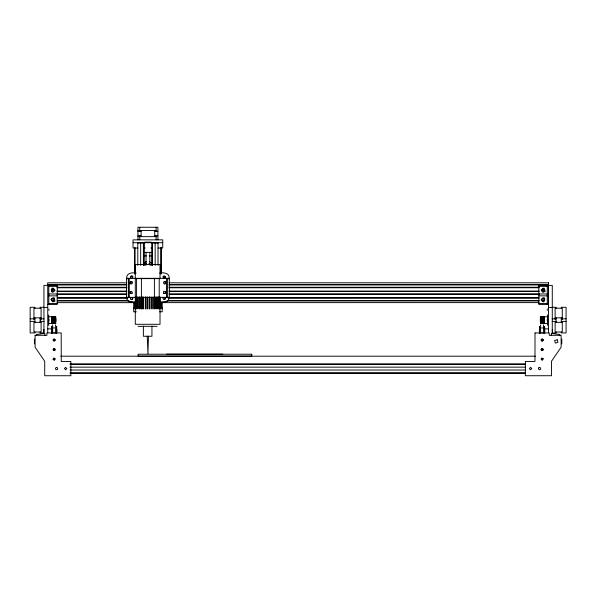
<?xml version="1.0" encoding="UTF-8"?>
<svg xmlns="http://www.w3.org/2000/svg" width="603" height="603" viewBox="0 0 603 603"><rect width="100%" height="100%" fill="white"/><g stroke="black" fill="none" stroke-linecap="round" stroke-linejoin="round"><path stroke-width="0.9" d="M548.474 302.608L548.474 300.965M548.474 300.475L548.474 298.161M548.474 297.671L548.474 287.744M548.474 287.254L548.474 282.792L169.157 282.822M535.019 332.931L534.974 361.461L525.379 361.461L525.371 375.737L551.519 375.722L551.519 361.227L561.129 347.192L561.129 335.306L549.288 335.306L549.288 332.931L535.019 332.946M539.662 327.06L539.662 327.881M51.722 326.841L51.722 332.984M51.722 326.932L51.722 326.766M56.554 327.881L56.554 327.06M544.501 328.16L544.501 327.633M52.695 332.75L52.695 333.255L52.68 324.859M52.695 327.399L52.695 328.386M143.778 265.486L143.989 242.979L137.793 242.979M152.227 265.486L152.431 242.979L152.431 265.486M149.544 263.948L149.182 263.745L149.853 264.725L150.546 264.544L150.124 265.041M55.303 318.497C52.235 320.238 49.989 316.1 55.303 317.924M148.459 336.248L147.954 353.75L147.215 336.248M55.303 319.077L52.469 319.077L51.994 318.527M132.871 298.425L132.426 297.385M55.303 320.11L52.137 320.072L52.469 319.077M54.963 339.61L54.918 340.589L54.089 341.004L53.268 340.491L53.313 339.527L54.142 339.09L54.971 339.625M544.23 318.527C542.723 320.246 546.522 320.547 540.914 320.11M51.775 290.171C55.016 285.43 54.33 295.199 51.798 289.96M53.742 298.764C55.159 304.372 48.346 297.43 53.893 298.907M542.753 291.317L542.436 291.166A1.025 1.025 0 0 1 542.18 290.925C541.019 286.855 546.944 290.917 542.723 291.302M542.753 300.822L542.436 300.678A1.025 1.025 0 0 1 542.18 300.437C541.012 296.352 546.959 300.422 542.723 300.814M540.914 316.974C545.444 315.113 544.999 320.336 540.914 318.497M163.006 297.92L163.3 299.163L164.37 299.487L165.282 298.666L165.049 297.558L165.056 299.073M52.446 322.688L51.971 323.102M540.914 318.203L543.748 318.203L544.23 317.502L540.914 317.502L543.763 317.449M540.914 322.017C544.305 321.015 545.775 324.045 540.914 323.125M51.971 317.103L52.484 317.751M162.207 307.538L161.875 308.352M51.104 299.344C54.428 307.319 56.946 293.103 51.119 299.276M55.303 322.349L51.971 322.349L52.461 320.11M52.438 321.693L55.303 321.693M544.238 316.974L543.748 317.924L540.914 317.924M51.971 323.434L52.446 322.047L51.971 322.341M543.785 322.726L544.245 323.389L543.77 322.469M132.343 278.141L132.871 277.267L132.562 276.355M130.979 297.354C129.17 298.756 132.539 300.671 132.864 298.447M130.549 297.965L130.693 298.967A1.236 1.236 0 0 0 130.926 299.224L131.454 299.472M53.2 359.358L53.848 358.167L55.039 358.823L54.391 360.014L53.2 359.358L53.456 358.393L54.398 358.197L55.039 358.875L54.76 359.803L53.825 360.014L53.185 359.328M165.011 283.938L165.101 283.892A1.236 1.236 0 0 0 165.388 283.681L165.539 282.181A1.025 1.025 0 0 0 165.305 281.925C162.38 280.403 163.534 285.912 165.599 283.402M163.782 293.277C169.586 293.623 161.416 288.264 163.986 293.42M165.644 283.297L165.456 282.091M165.644 292.817L165.531 291.701A1.025 1.025 0 0 0 165.305 291.445M163.029 297.852L163.428 297.354M130.587 297.852L130.874 297.445M130.263 282.189L130.331 283.598L131.808 283.892A1.244 1.244 0 0 0 132.163 283.598C133.632 281.541 129.336 280.908 130.158 283.304M130.263 291.701L130.331 293.126A1.236 1.236 0 0 0 130.587 293.36C134.65 294.166 130.21 288.641 130.158 292.809M144.969 265.056L145.798 264.054A3.294 3.294 0 0 1 146.341 263.692M165.591 292.922L165.38 293.201A1.236 1.236 0 0 1 165.109 293.42L164.084 293.457M51.918 299.111L51.979 299.013A1.025 1.025 0 0 1 52.212 298.756L52.408 298.621M52.092 323.035L55.303 323.027M36.308 334.461L44.893 333.414L44.886 335.705M53.17 349.393L53.682 348.715M145.647 265.222L145.722 264.152M52.355 322.831L51.971 323.283L55.303 323.306L51.971 323.246M543.77 317.615L544.245 317.103M130.338 282.091L131.71 281.752M543.748 317.909L544.23 317.502M164.272 278.33C167.694 276.845 161.762 274.478 163.209 277.908A1.236 1.236 0 0 0 163.405 278.141M145.813 264.069L146.363 264.446M164.883 299.224L164.137 299.51M145.037 262.282L143.898 263.307A5.125 5.125 0 0 1 144.63 262.584L146.431 261.612L145.481 262.019M53.539 291.226L53.637 291.166A1.025 1.025 0 0 0 53.901 290.925M53.539 300.739L53.637 300.678A1.025 1.025 0 0 0 53.901 300.437M132.245 299.359L132.441 299.224A1.236 1.236 0 0 0 132.675 298.967M52.408 289.116L52.235 289.229A1.025 1.025 0 0 0 51.979 289.508M131.71 293.457L130.21 292.922M163.677 276.053L164.883 276.234M542.647 289.063L543.107 288.973M132.321 276.151C128.936 274.847 132.261 280.176 130.587 277.606M132.75 301.794L130.64 301.794M164.197 281.714L165.199 281.857M131.454 275.986L130.926 276.234A1.236 1.236 0 0 0 130.693 276.491L130.549 277.501M54.489 348.707L53.531 348.828L53.17 349.732L53.742 350.464L54.692 350.343L55.054 349.439L54.489 348.707L54.873 350.147L53.373 350.177M543.107 291.37L543.446 291.317A1.168 1.168 0 0 0 543.77 291.166M543.107 300.874L543.446 300.822A1.168 1.168 0 0 0 543.77 300.678M137.944 230.519L156.343 230.519M137.944 231.341L141.094 231.341M154.767 231.341L157.918 231.341M137.944 235.826L141.094 235.826M154.767 235.826L157.918 235.826M137.944 236.647L156.343 236.655M144.599 242.157L151.263 242.157M133.029 242.708L162.742 242.708M151.828 242.979L158.024 242.979M137.793 248.037L133.029 248.037L133.029 239.851L162.742 239.851L162.742 248.037L158.024 248.037M143.62 248.037L145.383 248.037M150.923 248.037L151.82 248.037M144.599 252.356L151.263 252.356M143.672 255.906L146.476 255.906M149.28 255.906L152.092 255.906M136.248 273.091C132.419 272.111 125.16 273.257 127.007 278.978M159.614 273.091C163.443 272.111 170.702 273.257 168.855 278.978M135.298 278.624L160.021 278.624L160.021 264.521L135.298 264.521L135.298 324.293L160.021 324.293L160.014 297.06M126.803 282.822L47.735 282.83L47.735 284.985L126.803 284.978M47.735 284.48L126.803 284.473M169.157 284.473L548.474 284.45M169.157 284.97L548.474 284.948M48.79 286.357L57.247 286.357M538.833 286.357L547.29 286.357M57.149 287.284L126.803 287.277M169.157 287.277L539.059 287.254M57.149 287.774L126.803 287.767M169.157 287.767L539.059 287.744M57.149 291.091L126.803 291.091M169.157 291.083L539.059 291.061M543.77 291.061L545.647 291.061M57.149 291.581L126.803 291.581M169.157 291.573L539.059 291.55M57.149 293.887L126.803 293.887M169.157 293.88L539.059 293.857M48.79 293.985L57.247 293.985M538.833 293.985L547.29 293.985M57.149 294.377L126.803 294.37M169.157 294.37L539.059 294.347M48.79 295.862L57.247 295.862M538.833 295.862L547.29 295.862M57.149 297.701L127.746 297.701M168.214 297.694L539.059 297.671M57.149 298.191L127.746 298.184M168.214 298.184L539.059 298.161M57.149 300.505L127.746 300.498M168.214 300.498L539.059 300.475M53.388 300.995L55.265 300.995M57.149 300.995L128.68 300.987M167.272 300.987L539.059 300.965M136.248 302.095C132.939 302.774 125.748 302.382 127.007 297.113M159.614 302.095C162.923 302.774 170.114 302.382 168.855 297.113M57.149 302.638L134.333 302.638M161.627 302.631L539.059 302.608M48.79 303.49L57.247 303.49M538.833 303.49L547.29 303.49M47.743 304.432L57.247 304.432L57.247 285.415L43.936 285.4L43.936 333.414M44.102 307.281L40.137 307.281L40.137 308.208M552.122 307.281L556.079 307.281L556.079 308.208M43.936 307.507L47.743 307.507M548.481 307.507L552.28 307.507M133.685 308.45L136.203 308.45M159.689 308.45L162.215 308.45M135.441 308.834L135.441 297.06M136.768 308.834L136.798 297.06M159.644 308.834L159.644 297.06M159.878 308.834L159.878 297.06M136.353 311.781L133.685 311.781L133.685 301.786M159.591 311.781L162.215 311.781L162.215 301.794M48.707 316.748L55.303 316.779L55.303 323.434L48.707 323.427M547.509 316.748L540.914 316.794L540.914 323.434L547.509 323.427M51.986 316.907L55.303 316.974M52.461 317.464L51.971 316.801L52.461 317.412L55.303 317.487M51.986 317.502L55.303 317.615L51.986 317.645M540.914 317.645L544.23 317.645M52.476 318.203L55.303 318.203M51.986 318.686L55.303 318.701M540.914 318.701L544.238 318.686M30.15 318.814L34.906 318.814M40.137 318.814L44.102 318.814M552.122 318.814L556.079 318.814M561.31 318.814L566.074 318.814M540.914 319.077L543.748 319.077M51.979 319.741L55.303 319.688M540.914 319.741L544.238 319.741M51.979 319.952L55.303 319.952M540.914 319.952L544.245 319.952M52.453 320.736L55.303 320.736M540.914 320.736L544.245 321.03L540.914 321.037M51.971 321.037L55.303 321.143M51.971 321.233L55.303 321.233M540.914 321.233C545.233 321.557 543.039 320.17 544.245 322.168M30.15 321.399L34.906 321.399M40.137 321.399L44.102 321.399M552.122 321.399L556.079 321.399M561.31 321.399L566.074 321.399M540.914 321.693L543.778 321.693M52.446 322.017L55.303 322.017M51.971 322.19L55.303 322.19M540.914 322.19L544.245 322.19M540.914 322.349L544.245 322.349L543.778 322.017M52.438 322.409L55.303 322.409M540.914 322.409L543.785 322.409M52.438 322.597L55.303 322.597M540.914 322.597L543.785 322.597L544.245 323.102M544.245 323.246L540.914 323.246L544.245 323.306L543.816 322.635M138.14 326.336L157.157 326.336M47.743 328.876L51.534 328.876M548.481 328.876L544.69 328.876L544.69 332.2M44.102 332.939L40.137 332.939L40.137 332.004M552.122 332.939L556.079 332.939L556.079 332.004M166.639 354.18L222.801 354.18M60.767 356.2L535.464 356.2M70.054 363.835L525.228 363.835M70.054 364.438L525.228 364.438M70.054 367.152L525.228 367.152M70.054 370.031L525.228 370.031M70.054 372.744L525.228 372.744M70.054 373.347L525.228 373.347M52.974 288.973L53.411 289.056M52.974 298.485L53.411 298.56M52.943 291.37L52.627 291.317A1.168 1.168 0 0 1 52.31 291.166M52.974 300.874L52.627 300.822A1.168 1.168 0 0 1 52.31 300.678M163.993 278.33L163.466 278.141M163.066 301.794L164.476 301.93A3.731 3.731 0 0 0 165.177 301.794M130.904 283.983L130.587 283.832A1.236 1.236 0 0 1 130.331 283.598L130.21 283.41M149.469 261.612L152.303 263.722L151.263 262.584M146.084 264.122L145.76 264.385M543.665 289.116L543.861 289.244A1.025 1.025 0 0 1 544.102 289.508L544.162 289.606M543.665 298.621L543.861 298.756A1.025 1.025 0 0 1 544.102 299.013L544.162 299.111M129.977 301.523L129.389 301.123M131.914 281.857L131.997 281.925A1.281 1.281 0 0 1 132.238 282.181M132.343 276.159L132.502 276.287A1.236 1.236 0 0 1 132.675 276.491L132.848 276.92M134.152 308.472L133.678 307.538M150.049 264.054L150.501 264.529M150.516 264.521L150.878 265.056M559.908 334.461L551.323 333.414L551.338 335.705M165.237 276.687L165.049 277.908A1.236 1.236 0 0 1 164.792 278.141M541.991 290.631L541.901 290.171M543.529 333.255L543.544 324.859M544.501 332.984L544.501 326.766M51.722 328.16L51.722 327.633L51.722 333.263M562.275 319.665L562.275 308.208L555.122 308.208L555.122 319.665M561.8 339.127L561.8 343.883M561.31 308.208L561.31 307.281L566.074 307.281L566.074 332.939L561.31 332.939L561.31 332.004M561.31 322.334L561.31 317.887L562.275 317.887L555.129 317.864L556.079 317.887L556.079 322.334M559.908 335.087L559.908 335.585M552.325 329.359L552.325 331.725M552.28 333.414L552.28 285.4L548.481 285.4L548.481 332.75M548.474 282.799L548.474 283.448M547.509 314.879L547.509 325.341M547.26 285.415L547.26 304.432M547.29 308.985L547.29 310.387M547.29 319.409L547.29 320.811M544.645 326.291L544.645 333.286M544.26 316.748L544.245 323.434M542.074 327.399L542.074 328.386M542.074 332.75L542.074 333.255M540.846 316.748L540.846 323.427M540.635 324.859L540.635 333.255M540.416 316.748L540.416 323.427M540.348 318.919L540.348 321.301M539.655 326.766L539.655 333.263M539.534 326.291L539.534 333.286M539.489 328.967L539.489 332.178M539.361 329.359L539.361 331.725M167.415 278.33L167.415 297.354M166.511 278.33L166.511 297.354M161.34 247.667L161.34 273.928M161.34 301.862L161.34 308.63L160.737 308.63L160.737 302.065M160.737 247.667L160.737 273.928M159.456 297.06L159.456 308.834L159.35 297.06M159.215 278.33L159.215 297.354M158.589 297.06L158.589 308.834L158.483 297.06M158.024 242.708L158.024 265.486M157.918 239.851L157.918 227.263L137.944 227.263L137.944 239.851M157.428 297.06L157.428 308.834L157.277 297.06M156.448 297.06L156.448 308.834M156.102 227.263L156.102 231.341M156.102 235.826L156.102 239.851M155.981 297.06L155.981 308.834L155.657 297.06M155.152 242.979L155.152 265.486M154.767 230.519L154.767 236.655M154.647 297.06L154.647 308.834M154.398 278.33L154.398 297.354M154.217 297.06L154.217 308.834L153.78 308.834L153.78 297.06M152.182 297.06L152.182 308.834L151.745 308.834L151.745 297.06M151.941 326.155L151.941 336.248L143.378 336.248L143.378 326.155M151.82 242.708L151.828 265.486M149.996 297.06L149.996 308.834L149.582 308.834L149.582 297.06M149.83 252.665L149.83 264.853M149.303 297.06L149.303 308.834M147.856 297.06L147.856 308.834L147.464 308.834L147.464 297.06M146.032 252.665L146.032 264.853M146.016 297.06L146.016 308.834M145.73 297.06L145.73 308.834L145.331 308.834L145.331 297.06M143.996 242.708L143.989 265.486M143.582 297.06L143.582 308.834L143.13 308.834L143.13 297.06M143.386 242.979L143.386 265.486M142.67 297.06L142.67 308.834M141.991 297.06L141.991 308.834M141.524 297.06L141.524 308.834L141.125 308.834L141.125 297.06M141.396 278.33L141.396 297.354M141.094 230.519L141.094 236.655M140.665 242.979L140.665 265.486M140.077 297.06L140.077 308.834M139.768 227.263L139.768 231.341M139.768 235.826L139.768 239.851M139.647 297.06L139.647 308.834L139.361 297.06M138.034 297.06L138.034 308.834L137.891 297.06M137.793 242.708L137.793 265.486M136.76 297.06L136.76 308.834M136.587 278.33L136.587 297.354M135.954 297.06L135.954 308.834L135.879 297.06M135.675 297.06L135.675 308.834L135.569 297.06M135.08 247.667L135.08 273.928M135.08 302.065L135.08 308.63L134.477 308.63L134.477 301.93M134.477 247.667L134.477 273.928M129.283 278.33L129.283 297.354M128.379 278.33L128.379 297.354M56.863 329.359L56.863 331.725M56.682 326.291L56.682 333.286M56.569 326.766L56.569 333.263M55.875 318.919L55.875 321.301M55.808 316.748L55.808 323.427M55.582 324.859L55.582 333.255M55.378 316.748L55.378 323.427M54.142 327.399L54.134 328.386M54.134 332.75L54.134 333.255M51.956 316.748L51.956 323.427M51.579 326.291L51.579 333.286M48.926 308.985L48.926 310.387M48.926 319.409L48.926 320.811M48.813 285.415L48.813 304.432M48.707 314.879L48.707 325.341M47.743 285.4L47.743 332.75M43.891 329.359L43.891 331.725M41.102 319.665L41.102 308.208L33.949 308.208L33.949 319.665M40.589 319.658L40.589 320.562M40.137 322.334L40.137 317.887L41.102 317.887L33.956 317.864L34.906 317.887L34.906 322.334M36.308 335.087L36.308 335.585M34.906 308.208L34.906 307.281L30.15 307.281L30.15 332.939L34.906 332.939L34.906 332.004M34.424 339.127L34.424 343.883M165.214 281.782A1.236 1.236 0 0 1 165.471 282.016M132.163 293.126A1.244 1.244 0 0 1 131.808 293.42M166.428 301.123A3.558 3.558 0 0 1 166.142 301.334M149.129 263.556A3.294 3.294 0 0 1 149.974 264.054M35.095 335.306L35.095 347.207L44.705 361.242L44.705 375.737L70.853 375.737L70.853 361.476L61.25 361.476L61.197 332.931L46.936 332.931L46.936 335.321L35.095 335.306M543.529 327.881L543.529 328.386L543.529 327.399L543.529 327.874M538.607 367.966L538.585 369.187L539.625 369.79L540.65 369.217L540.672 367.996L539.625 367.393L538.607 367.966M54.865 290.239C50.057 297.347 50.388 282.867 54.873 290.171M541.223 289.907C544.63 297.776 547.004 283.312 541.223 289.907M541.223 299.42C544.607 307.289 547.072 292.824 541.223 299.42M541.494 348.843L541.23 349.959L542.165 350.531L543.032 349.808L542.594 348.76L541.494 348.843M543.001 358.755L542.692 359.848L541.584 359.901L541.185 358.823L542.052 358.129L543.001 358.755L542.391 360.014L541.2 359.373L541.826 358.182L543.017 358.823M543.047 339.926L542.512 340.929L541.396 340.71L541.253 339.625L542.285 339.127L543.047 339.926M541.743 348.692L541.162 349.665L541.886 350.501L542.934 350.049L542.806 348.918L541.743 348.692L541.162 349.439L541.524 350.343L542.481 350.464L543.054 349.732L542.685 348.828L541.735 348.707M541.577 339.263L541.298 340.589L542.625 340.868L542.904 339.542L541.577 339.263M52.114 323.193L52.378 322.884L52.114 323.193M65.629 367.408L64.431 368.606L65.629 369.805L66.827 368.606L65.629 367.408M530.595 367.393L529.396 368.591L530.595 369.79L531.793 368.591L530.595 367.393M53.931 339.127L53.207 339.775L53.411 340.71L54.308 341.004L55.031 340.348L54.828 339.421L53.931 339.127M542.082 339.09L541.253 339.61L541.306 340.574L542.127 341.004L542.956 340.491L542.904 339.527L542.082 339.09M56.599 367.408L55.551 368.011L55.574 369.232L56.599 369.805L57.639 369.202L57.617 367.981L56.599 367.408M557.157 339.775L554.579 340.559L555.363 343.137L557.941 342.353L557.157 339.775M54.73 348.843L53.381 348.964L53.501 350.313L54.85 350.192L54.73 348.843M169.292 278.33L126.502 278.33L126.502 297.354L169.292 297.354L169.292 278.33M548.331 285.415L538.833 285.415L538.833 304.432L548.331 304.432L548.331 285.415M41.102 322.334L33.949 322.334L33.949 332.004L41.102 332.004L41.102 322.334M562.275 322.334L555.122 322.334L555.122 332.004L562.275 332.004L562.275 322.334M251.752 354.217L138.095 354.217L138.095 356.132L251.752 356.132L251.752 354.217"/></g></svg>
